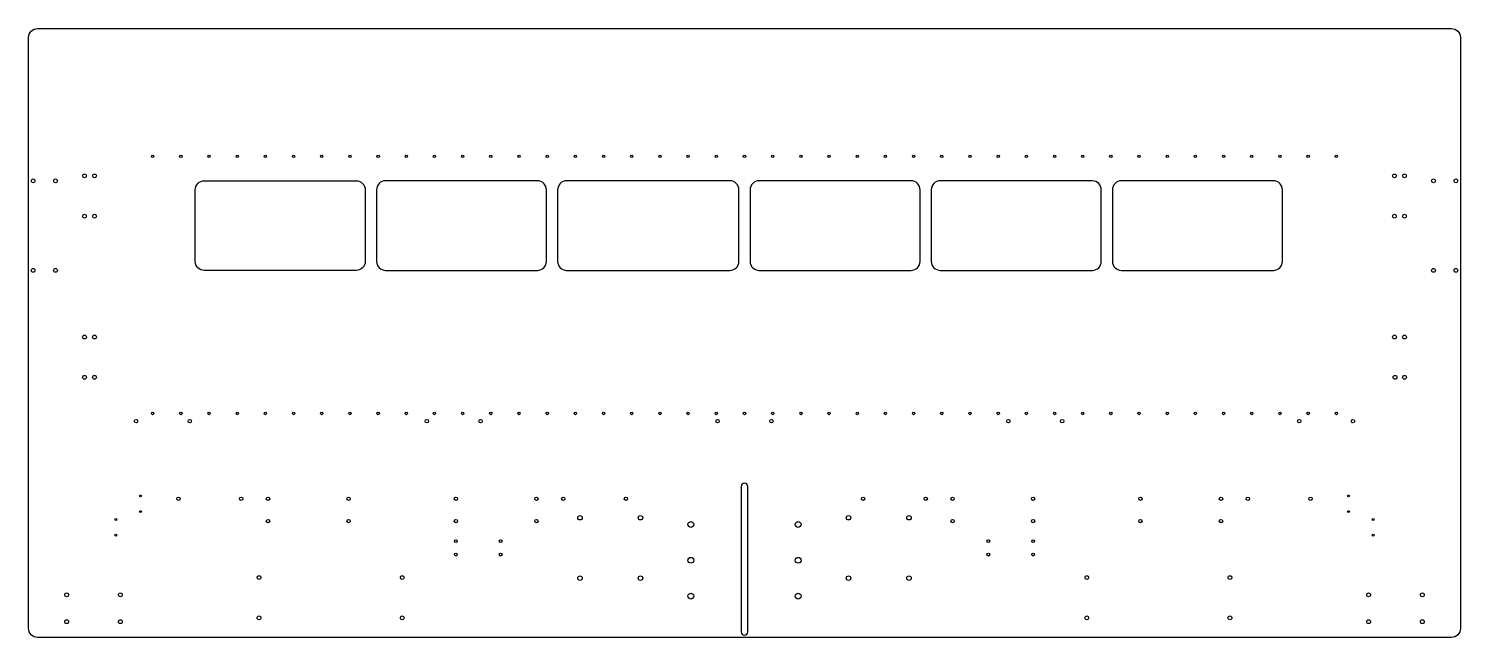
# Model space of a CAD drawing. Header units: inches. Extents: x -80 to 80, y -34 to 34.
import ezdxf

# ---------------------------------------------------------------- set-up
doc = ezdxf.new("R2010")
doc.units = ezdxf.units.IN
doc.layers.get('0').update_dxf_attribs({"linetype": 'CONTINUOUS'})

msp = doc.modelspace()

# ---------------------------------------------------------------- linework, layer by layer
for points in [[(-79, -34, -0.414214), (-80, -33), (-80, 33, -0.414214), (-79, 34), (79, 34, -0.414214), (80, 33), (80, -33, -0.414214), (79, -34)], [(-60.37, 7, -0.414214), (-61.38, 8), (-61.38, 16, -0.414214), (-60.37, 17), (-43.38, 17, -0.414214), (-42.38, 16), (-42.38, 8, -0.414214), (-43.38, 7)], [(-22.13, 8), (-22.13, 16, 0.414214), (-23.13, 17), (-40.12, 17, 0.414214), (-41.12, 16), (-41.12, 8, 0.414214), (-40.12, 7), (-23.13, 7, 0.414214)], [(-0.63, 8), (-0.63, 16, 0.414214), (-1.63, 17), (-19.88, 17, 0.414214), (-20.88, 16), (-20.88, 8, 0.414214), (-19.88, 7), (-1.63, 7, 0.414214)], [(19.62, 8), (19.62, 16, 0.414214), (18.62, 17), (1.62, 17, 0.414214), (0.62, 16), (0.62, 8, 0.414214), (1.62, 7), (18.62, 7, 0.414214)], [(39.87, 8), (39.87, 16, 0.414214), (38.88, 17), (21.87, 17, 0.414214), (20.87, 16), (20.87, 8, 0.414214), (21.87, 7), (38.88, 7, 0.414214)], [(60.12, 8), (60.12, 16, 0.414214), (59.12, 17), (42.12, 17, 0.414214), (41.12, 16), (41.12, 8, 0.414214), (42.12, 7), (59.12, 7, 0.414214)], [(-0.37, -17.14), (-0.37, -33.39, 1), (0.38, -33.39), (0.38, -17.14, 1)]]:
    msp.add_lwpolyline(points, format="xyb", close=True)
for centre, radius in [((-66.14, 19.75), 0.134), ((-62.99, 19.75), 0.134), ((-59.84, 19.75), 0.134), ((-56.69, 19.75), 0.134), ((-53.54, 19.75), 0.134), ((-50.39, 19.75), 0.134), ((-47.24, 19.75), 0.134), ((-44.09, 19.75), 0.134), ((-40.94, 19.75), 0.134), ((-37.8, 19.75), 0.134), ((-34.65, 19.75), 0.134), ((-31.5, 19.75), 0.134), ((-28.35, 19.75), 0.134), ((-25.2, 19.75), 0.134), ((-22.05, 19.75), 0.134), ((-18.9, 19.75), 0.134), ((-15.75, 19.75), 0.134), ((-12.6, 19.75), 0.134), ((-9.45, 19.75), 0.134), ((-6.3, 19.75), 0.134), ((-3.15, 19.75), 0.134), ((0, 19.75), 0.134), ((3.15, 19.75), 0.134), ((6.3, 19.75), 0.134), ((9.45, 19.75), 0.134), ((12.6, 19.75), 0.134), ((15.75, 19.75), 0.134), ((18.9, 19.75), 0.134), ((22.05, 19.75), 0.134), ((25.2, 19.75), 0.134), ((28.35, 19.75), 0.134), ((31.5, 19.75), 0.134), ((34.65, 19.75), 0.134), ((37.8, 19.75), 0.134), ((40.94, 19.75), 0.134), ((44.09, 19.75), 0.134), ((47.24, 19.75), 0.134), ((50.39, 19.75), 0.134), ((53.54, 19.75), 0.134), ((56.69, 19.75), 0.134), ((59.84, 19.75), 0.134), ((62.99, 19.75), 0.134), ((66.14, 19.75), 0.134), ((-73.76, 17.55), 0.211), ((-72.64, 17.55), 0.211), ((72.64, 17.55), 0.211), ((73.76, 17.55), 0.211), ((-79.5, 17), 0.211), ((-77, 17), 0.211), ((77, 17), 0.211), ((79.5, 17), 0.211), ((-73.76, 13.05), 0.211), ((-72.64, 13.05), 0.211), ((72.64, 13.05), 0.211), ((73.76, 13.05), 0.211), ((-79.5, 7), 0.211), ((-77, 7), 0.211), ((77, 7), 0.211), ((79.5, 7), 0.211), ((-73.76, -0.45), 0.211), ((-72.64, -0.45), 0.211), ((72.64, -0.45), 0.211), ((73.76, -0.45), 0.211), ((-73.76, -4.95), 0.211), ((-72.64, -4.95), 0.211), ((72.7, -4.95), 0.211), ((73.76, -4.95), 0.211), ((-66.14, -8.99), 0.134), ((-62.99, -8.99), 0.134), ((-59.84, -8.99), 0.134), ((-56.69, -8.99), 0.134), ((-53.54, -8.99), 0.134), ((-50.39, -8.99), 0.134), ((-47.24, -8.99), 0.134), ((-44.09, -8.99), 0.134), ((-40.94, -8.99), 0.134), ((-37.8, -8.99), 0.134), ((-34.65, -8.99), 0.134), ((-31.5, -8.99), 0.134), ((-28.35, -8.99), 0.134), ((-25.2, -8.99), 0.134), ((-22.05, -8.99), 0.134), ((-18.9, -8.99), 0.134), ((-15.75, -8.99), 0.134), ((-12.6, -8.99), 0.134), ((-9.45, -8.99), 0.134), ((-6.3, -8.99), 0.134), ((-3.15, -8.99), 0.134), ((0, -8.99), 0.134), ((3.15, -8.99), 0.134), ((6.3, -8.99), 0.134), ((9.45, -8.99), 0.134), ((12.6, -8.99), 0.134), ((15.75, -8.99), 0.134), ((18.9, -8.99), 0.134), ((22.05, -8.99), 0.134), ((25.2, -8.99), 0.134), ((28.35, -8.99), 0.134), ((31.5, -8.99), 0.134), ((34.65, -8.99), 0.134), ((37.8, -8.99), 0.134), ((40.94, -8.99), 0.134), ((44.09, -8.99), 0.134), ((47.24, -8.99), 0.134), ((50.39, -8.99), 0.134), ((53.54, -8.99), 0.134), ((56.69, -8.99), 0.134), ((59.84, -8.99), 0.134), ((62.99, -8.99), 0.134), ((66.14, -8.99), 0.134), ((-68, -9.85), 0.188), ((-62, -9.85), 0.188), ((-35.5, -9.85), 0.187), ((-29.5, -9.85), 0.187), ((-3, -9.85), 0.187), ((3, -9.85), 0.187), ((29.5, -9.85), 0.187), ((35.5, -9.85), 0.187), ((62, -9.85), 0.188), ((68, -9.85), 0.188), ((-67.5, -18.2), 0.101), ((-63.25, -18.51), 0.188), ((-56.25, -18.51), 0.188), ((-53.25, -18.51), 0.188), ((-44.25, -18.51), 0.188), ((-32.25, -18.51), 0.188), ((-23.25, -18.51), 0.188), ((-20.25, -18.51), 0.188), ((-13.25, -18.51), 0.188), ((13.25, -18.51), 0.188), ((20.25, -18.51), 0.188), ((23.25, -18.51), 0.188), ((32.25, -18.51), 0.188), ((44.25, -18.51), 0.188), ((53.25, -18.51), 0.188), ((56.25, -18.51), 0.188), ((63.25, -18.51), 0.188), ((67.5, -18.2), 0.101), ((-70.25, -20.83), 0.101), ((-67.5, -19.95), 0.101), ((-18.38, -20.64), 0.25), ((-11.63, -20.64), 0.25), ((11.63, -20.64), 0.25), ((18.38, -20.64), 0.25), ((67.5, -19.95), 0.101), ((70.25, -20.83), 0.101), ((-53.25, -21.01), 0.188), ((-44.25, -21.01), 0.188), ((-32.25, -21.01), 0.188), ((-23.25, -21.01), 0.188), ((-6, -21.39), 0.328), ((6, -21.39), 0.328), ((23.25, -21.01), 0.188), ((32.25, -21.01), 0.188), ((44.25, -21.01), 0.188), ((53.25, -21.01), 0.188), ((-70.25, -22.58), 0.101), ((-32.25, -23.26), 0.156), ((-27.25, -23.26), 0.156), ((27.25, -23.26), 0.156), ((32.25, -23.26), 0.156), ((70.25, -22.58), 0.101), ((-32.25, -24.76), 0.156), ((-27.25, -24.76), 0.156), ((-6, -25.39), 0.328), ((6, -25.39), 0.328), ((27.25, -24.76), 0.156), ((32.25, -24.76), 0.156), ((-54.25, -27.32), 0.211), ((-38.25, -27.32), 0.211), ((-18.38, -27.39), 0.25), ((-11.63, -27.39), 0.25), ((11.63, -27.39), 0.25), ((18.38, -27.39), 0.25), ((38.25, -27.32), 0.211), ((54.25, -27.32), 0.211), ((-75.75, -29.25), 0.211), ((-69.75, -29.25), 0.211), ((-6, -29.39), 0.328), ((6, -29.39), 0.328), ((69.75, -29.25), 0.211), ((75.75, -29.25), 0.211), ((-54.25, -31.82), 0.211), ((-38.25, -31.82), 0.211), ((38.25, -31.82), 0.211), ((54.25, -31.82), 0.211), ((-75.75, -32.25), 0.211), ((-69.75, -32.25), 0.211), ((69.75, -32.25), 0.211), ((75.75, -32.25), 0.211)]:
    msp.add_circle(centre, radius)

doc.saveas('drawing.dxf')
